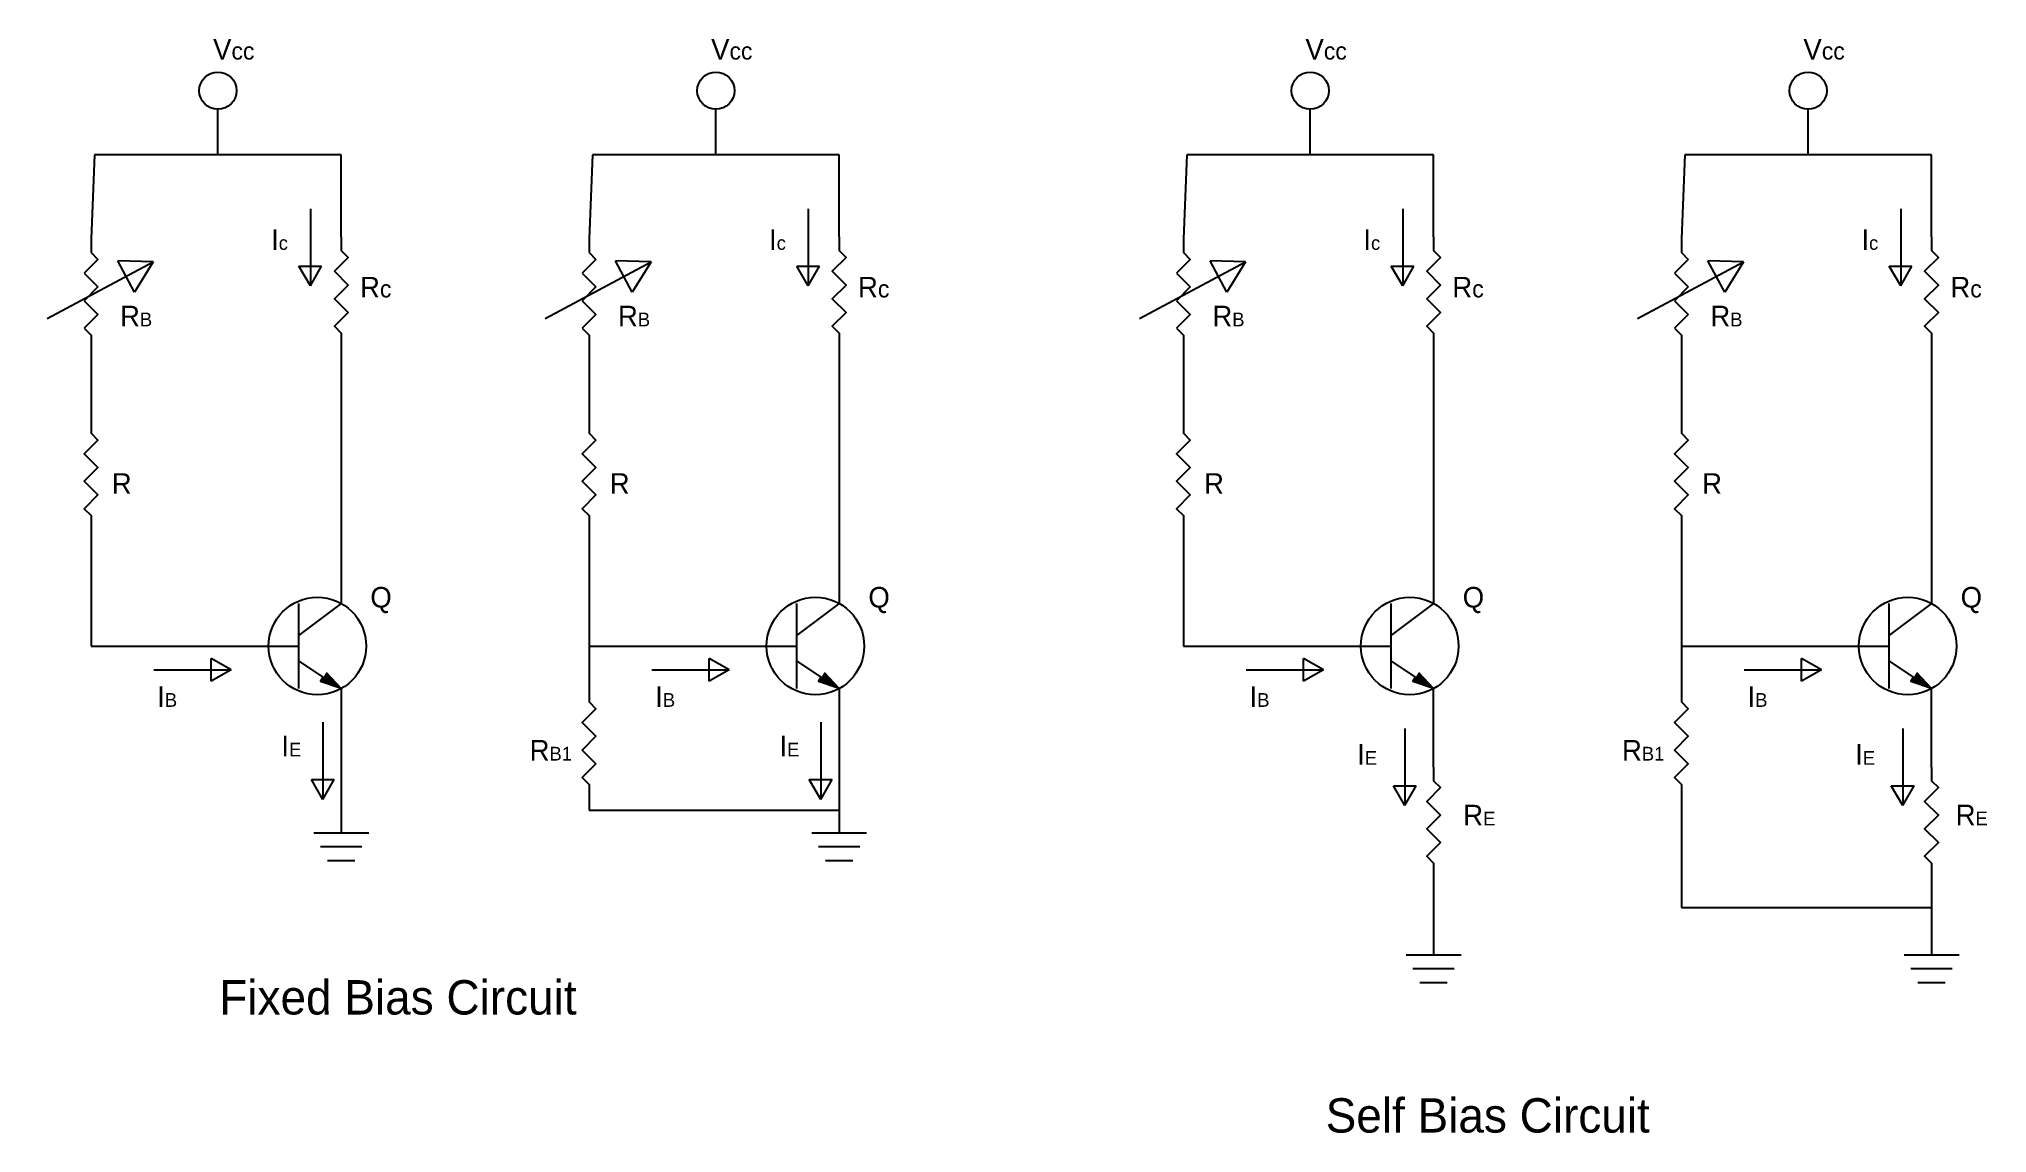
# Model space of a CAD drawing. Header units: inches. Extents: x 24 to 52.4, y 1.5 to 17.4.
import ezdxf

# ---------------------------------------------------------------- set-up
doc = ezdxf.new("R2010")
doc.units = ezdxf.units.IN
doc.header["$MEASUREMENT"] = 0
doc.styles.get("Standard").update_dxf_attribs({"font": 'arial.ttf'})

# ---------------------------------------------------------------- blocks, each defined once
blk = doc.blocks.new('Resistor')
at = {"color": 7}
blk.add_lwpolyline([(0, 0), (0.05, 0), (0.075, 0.025), (0.125, -0.025), (0.175, 0.025), (0.225, -0.025), (0.275, 0.025), (0.325, -0.025), (0.35, 0), (0.4, 0)], dxfattribs=at)
blk = doc.blocks.new('Ground')
at = {"color": 7}
for p, q in [((-0.1, 0), (0.1, 0)), ((0.075, -0.05), (-0.075, -0.05)), ((-0.05, -0.1), (0.05, -0.1))]:
    blk.add_line(p, q, dxfattribs=at)
blk = doc.blocks.new('arrow')
for p, q in [((25.68, 10.062), (25.316, 9.422)), ((25.68, 7.564), (25.68, 10.062)), ((25.68, 10.062), (26.05, 9.422)), ((26.05, 9.422), (25.316, 9.422))]:
    blk.add_line(p, q)
blk = doc.blocks.new('rb')
at = {"color": 7}
for p, q in [((36.673, 16.122), (36.673, 15.922)), ((36.673, 15.922), (36.773, 15.822)), ((36.773, 15.822), (36.573, 15.622)), ((36.573, 15.622), (36.773, 15.422)), ((36.773, 15.422), (36.573, 15.222)), ((36.573, 15.222), (36.773, 15.022)), ((36.773, 15.022), (36.573, 14.822)), ((36.573, 14.822), (36.673, 14.722)), ((36.673, 14.722), (36.673, 14.522))]:
    blk.add_line(p, q, dxfattribs=at)
at = {"xscale": 0.7, "yscale": 0.7, "zscale": 0.7, "rotation": 298.2329301292331}
blk.add_blockref('arrow', (22.866, 28.293), dxfattribs=at)
blk = doc.blocks.new('q')
at = {"color": 7}
for p, q in [((35.717, 4.753), (35.717, 3.153)), ((36.517, 4.753), (35.717, 4.153)), ((34.917, 3.953), (35.717, 3.953)), ((36.181, 3.37), (35.721, 3.676)), ((36.127, 3.287), (36.181, 3.37)), ((36.236, 3.454), (36.517, 3.153)), ((36.517, 3.153), (36.127, 3.287))]:
    blk.add_line(p, q, dxfattribs=at)
blk.add_circle((36.07, 3.953), 0.916)
blk.add_solid([(36.127, 3.287), (36.517, 3.153), (36.236, 3.454)], dxfattribs=at)

msp = doc.modelspace()

# ---------------------------------------------------------------- linework, layer by layer
for p, q in [((26.653, 15.721), (26.653, 16.384)), ((33.902, 15.721), (33.902, 16.384)), ((42.554, 15.721), (42.554, 16.384)), ((49.803, 15.721), (49.803, 16.384)), ((24.857, 15.721), (24.807, 14.497)), ((28.448, 15.721), (24.857, 15.721)), ((28.448, 14.525), (28.448, 15.721)), ((32.106, 15.721), (32.056, 14.497)), ((35.697, 15.721), (32.106, 15.721)), ((35.697, 14.525), (35.697, 15.721)), ((40.759, 15.721), (40.709, 14.497)), ((44.35, 15.721), (40.759, 15.721)), ((44.35, 14.525), (44.35, 15.721)), ((48.008, 15.721), (47.958, 14.497)), ((51.599, 15.721), (48.008, 15.721)), ((51.599, 14.525), (51.599, 15.721)), ((24.807, 12.897), (24.807, 11.868)), ((28.448, 12.925), (28.448, 9.189)), ((32.056, 12.897), (32.056, 11.868)), ((35.697, 12.925), (35.697, 9.189)), ((40.709, 12.897), (40.709, 11.868)), ((44.35, 12.925), (44.35, 9.189)), ((47.958, 12.897), (47.958, 11.868)), ((51.599, 12.925), (51.599, 9.189)), ((24.807, 10.268), (24.807, 8.569)), ((32.056, 10.268), (32.056, 8.569)), ((40.709, 10.268), (40.709, 8.569)), ((47.958, 10.268), (47.958, 8.569)), ((24.807, 8.569), (27.207, 8.569)), ((32.056, 8.569), (34.457, 8.569)), ((32.056, 8.569), (32.056, 7.955)), ((40.709, 8.569), (43.109, 8.569)), ((47.958, 8.569), (50.358, 8.569)), ((47.958, 8.569), (47.958, 7.955)), ((28.448, 7.949), (28.448, 5.848)), ((35.697, 7.949), (35.697, 5.848)), ((44.35, 6.808), (44.35, 7.949)), ((51.599, 6.808), (51.599, 7.949)), ((32.056, 6.355), (32.056, 6.179)), ((47.958, 6.355), (47.958, 6.179)), ((47.958, 6.267), (47.958, 4.764)), ((32.056, 6.179), (35.697, 6.179)), ((44.35, 5.208), (44.35, 4.072)), ((51.599, 5.208), (51.599, 4.072)), ((47.958, 4.764), (51.599, 4.764))]:
    msp.add_line(p, q)
for centre in [(26.653, 16.654), (33.902, 16.654), (42.554, 16.654), (49.803, 16.654)]:
    msp.add_circle(centre, 0.271)

# ---------------------------------------------------------------- block references
for name, p, xscale, yscale, zscale, rotation in [('arrow', (39.555, 18.34), 0.45, 0.45, 0.45, 180), ('arrow', (46.804, 18.34), 0.45, 0.45, 0.45, 180), ('arrow', (55.457, 18.34), 0.45, 0.45, 0.45, 180), ('arrow', (62.706, 18.34), 0.45, 0.45, 0.45, 180), ('Resistor', (28.448, 14.525), 4, 4, 4, 270), ('Resistor', (35.697, 14.525), 4, 4, 4, 270), ('Resistor', (44.35, 14.525), 4, 4, 4, 270), ('Resistor', (51.599, 14.525), 4, 4, 4, 270), ('Resistor', (24.807, 11.868), 4, 4, 4, 270), ('Resistor', (32.056, 11.868), 4, 4, 4, 270), ('Resistor', (40.709, 11.868), 4, 4, 4, 270), ('Resistor', (47.958, 11.868), 4, 4, 4, 270), ('arrow', (22.316, 19.78), 0.45, 0.45, 0.45, 270), ('arrow', (29.566, 19.78), 0.45, 0.45, 0.45, 270), ('arrow', (38.218, 19.78), 0.45, 0.45, 0.45, 270), ('arrow', (45.467, 19.78), 0.45, 0.45, 0.45, 270), ('Resistor', (32.056, 7.955), 4, 4, 4, 270), ('Resistor', (47.958, 7.955), 4, 4, 4, 270), ('arrow', (39.736, 10.864), 0.45, 0.45, 0.45, 180), ('arrow', (46.985, 10.864), 0.45, 0.45, 0.45, 180), ('arrow', (55.487, 10.774), 0.45, 0.45, 0.45, 180), ('arrow', (62.736, 10.774), 0.45, 0.45, 0.45, 180), ('Resistor', (44.35, 6.808), 4, 4, 4, 270), ('Resistor', (51.599, 6.808), 4, 4, 4, 270)]:
    msp.add_blockref(name, p, dxfattribs=dict(xscale=xscale, yscale=yscale, zscale=zscale, rotation=rotation))
for p in [(-11.866, -1.625), (-4.617, -1.625), (4.036, -1.625), (11.285, -1.625)]:
    msp.add_blockref('rb', p)
for name, p, xscale, yscale, zscale in [('q', (0.13, 5.504), 0.7754718321280103, 0.7754718321280103, 0.7754718321280103), ('q', (7.38, 5.504), 0.7754718321280103, 0.7754718321280103, 0.7754718321280103), ('q', (16.032, 5.504), 0.7754718321280103, 0.7754718321280103, 0.7754718321280103), ('q', (23.281, 5.504), 0.7754718321280103, 0.7754718321280103, 0.7754718321280103), ('Ground', (28.448, 5.848), 4, 4, 4), ('Ground', (35.697, 5.848), 4, 4, 4), ('Ground', (44.35, 4.072), 4, 4, 4), ('Ground', (51.599, 4.072), 4, 4, 4)]:
    msp.add_blockref(name, p, dxfattribs=dict(xscale=xscale, yscale=yscale, zscale=zscale))

# ---------------------------------------------------------------- texts
at = {"attachment_point": 1}
for s, width, heights, insert, char_height in [('{\\Ftxt|c0;V\\H0.83333x;cc}', 1.4456, [0], (26.583, 17.407), 0.3), ('{\\Ftxt|c0;V\\H0.83333x;cc}', 1.4456, [0], (33.833, 17.407), 0.3), ('{\\Ftxt|c0;V\\H0.83333x;cc}', 1.4456, [0], (42.485, 17.407), 0.3), ('{\\Ftxt|c0;V\\H0.83333x;cc}', 1.4456, [0], (49.734, 17.407), 0.3), ('{\\Ftxt|c0;I\\H0.66667x;c}', 1.4456, [0], (27.427, 14.637), 0.3), ('{\\Ftxt|c0;I\\H0.66667x;c}', 1.4456, [0], (34.676, 14.637), 0.3), ('{\\Ftxt|c0;I\\H0.66667x;c}', 1.4456, [0], (43.328, 14.637), 0.3), ('{\\Ftxt|c0;I\\H0.66667x;c}', 1.4456, [0], (50.578, 14.637), 0.3), ('{\\Ftxt|c0;R\\H0.83333x;c}', 1.4456, [0], (28.722, 13.944), 0.3), ('{\\Ftxt|c0;R\\H0.83333x;c}', 1.4456, [0], (35.971, 13.944), 0.3), ('{\\Ftxt|c0;R\\H0.83333x;c}', 1.4456, [0], (44.623, 13.944), 0.3), ('{\\Ftxt|c0;R\\H0.83333x;c}', 1.4456, [0], (51.873, 13.944), 0.3), ('{\\Ftxt|c0;R\\H0.66667x;B}', 1.4456, [0], (25.228, 13.523), 0.3), ('{\\Ftxt|c0;R\\H0.66667x;B}', 1.4456, [0], (32.477, 13.523), 0.3), ('{\\Ftxt|c0;R\\H0.66667x;B}', 1.4456, [0], (41.13, 13.523), 0.3), ('{\\Ftxt|c0;R\\H0.66667x;B}', 1.4456, [0], (48.379, 13.523), 0.3), ('{\\Ftxt|c0;R}', 1.4456, [0], (25.108, 11.085), 0.3), ('{\\Ftxt|c0;R}', 1.4456, [0], (32.357, 11.085), 0.3), ('{\\Ftxt|c0;R}', 1.4456, [0], (41.009, 11.085), 0.3), ('{\\Ftxt|c0;R}', 1.4456, [0], (48.259, 11.085), 0.3), ('{\\Ftxt|c0;Q}', 1.4456, [0], (28.872, 9.429), 0.3), ('{\\Ftxt|c0;Q}', 1.4456, [0], (36.122, 9.429), 0.3), ('{\\Ftxt|c0;Q}', 1.4456, [0], (44.774, 9.429), 0.3), ('{\\Ftxt|c0;Q}', 1.4456, [0], (52.023, 9.429), 0.3), ('{\\Ftxt|c0;I\\H0.66667x;B}', 1.4456, [0], (25.77, 7.984), 0.3), ('{\\Ftxt|c0;I\\H0.66667x;B}', 1.4456, [0], (33.02, 7.984), 0.3), ('{\\Ftxt|c0;I\\H0.66667x;B}', 1.4456, [0], (41.672, 7.984), 0.3), ('{\\Ftxt|c0;I\\H0.66667x;B}', 1.4456, [0], (48.921, 7.984), 0.3), ('{\\Ftxt|c0;I\\H0.66667x;E}', 1.4456, [0], (27.577, 7.262), 0.3), ('{\\Ftxt|c0;R\\H0.66667x;B1}', 1.4456, [0], (31.191, 7.202), 0.3), ('{\\Ftxt|c0;I\\H0.66667x;E}', 1.4456, [0], (34.827, 7.262), 0.3), ('{\\Ftxt|c0;I\\H0.66667x;E}', 1.4456, [0], (43.238, 7.141), 0.3), ('{\\Ftxt|c0;R\\H0.66667x;B1}', 1.4456, [0], (47.093, 7.202), 0.3), ('{\\Ftxt|c0;I\\H0.66667x;E}', 1.4456, [0], (50.487, 7.141), 0.3), ('{\\Ftxt|c0;R\\H0.66667x;E}', 1.4456, [0], (44.781, 6.258), 0.3), ('{\\Ftxt|c0;R\\H0.66667x;E}', 1.4456, [0], (51.95, 6.26), 0.3), ('{\\Ftxt|c0;Fixed Bias Circuit}', 7.5593, [1.27], (26.673, 3.705), 0.5), ('{\\Ftxt|c0;Self Bias Circuit}', 7.5593, [1.27], (42.779, 1.986), 0.5)]:
    msp.add_mtext_dynamic_manual_height_columns(s, width=width, gutter_width=1, heights=heights, dxfattribs=dict(at, insert=insert, char_height=char_height))

doc.saveas('drawing.dxf')
